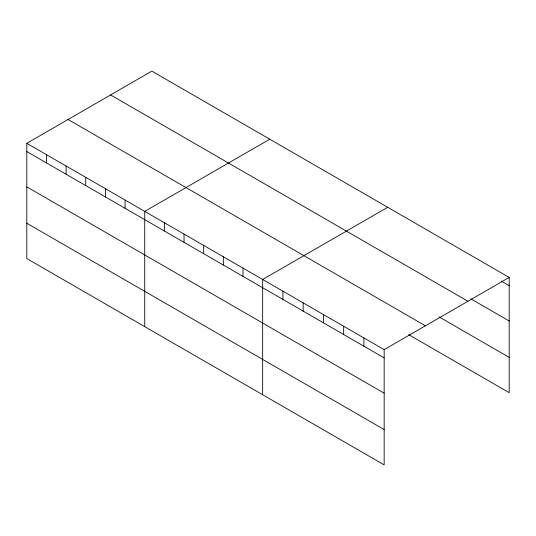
<?xml version="1.0" encoding="UTF-8"?>
<svg xmlns="http://www.w3.org/2000/svg" width="536" height="536" viewBox="0 0 536 536"><rect width="100%" height="100%" fill="white"/><g stroke="black" fill="none" stroke-linecap="round" stroke-linejoin="round"><path stroke-width="0.8" d="M384.158 393.183L384.158 349.633L26.8 143.32L26.8 258.56L384.158 464.88L384.158 393.183L26.8 186.863M408.673 334.645L509.2 392.68L509.2 277.44L151.842 71.121L26.8 143.32M269.769 139.206L144.727 211.398L144.727 326.645M387.702 207.291L262.653 279.484L262.653 394.731M384.158 349.633L509.2 277.44M501.247 281.085L509.2 285.681M470.869 298.86L509.2 320.99M110.577 94.946L467.935 301.265M439.044 316.87L509.2 357.371M68.065 119.495L425.423 325.808M26.8 151.554L384.158 357.874M26.8 223.251L384.158 429.564M363.904 337.941L363.904 346.182M343.656 326.25L343.656 334.491M323.402 314.558L323.402 322.799M303.155 302.867L303.155 311.108M282.908 291.175L282.908 299.416M243.002 268.141L243.002 276.375M223.345 256.791L223.345 265.032M203.693 245.441L203.693 253.682M184.036 234.098L184.036 242.332M164.385 222.748L164.385 230.989M125.076 200.055L125.076 208.29M105.418 188.706L105.418 196.947M85.767 177.362L85.767 185.597M66.109 166.013L66.109 174.247M46.458 154.663L46.458 162.904"/></g></svg>
